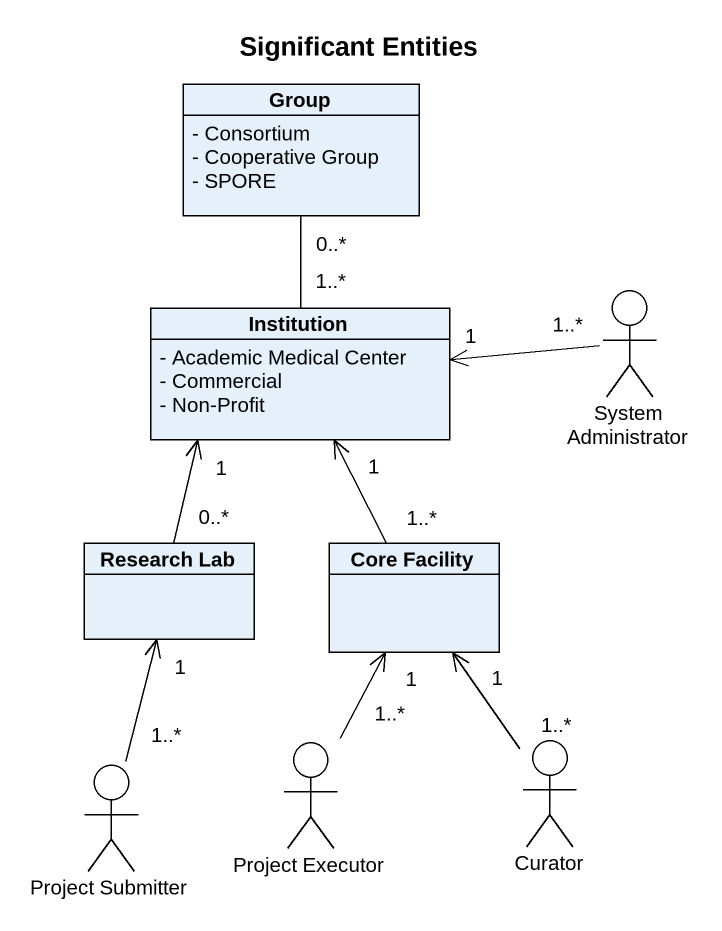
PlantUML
@startuml
title Significant Entities
allowmixing
hide circle
hide empty members
skinparam classAttributeIconSize 0
class "Group" as Group_ {
  - Consortium
  - Cooperative Group
  - SPORE
}
class Institution {
  - Academic Medical Center
  - Commercial
  - Non-Profit
}
actor "System Administrator" as System_Administrator
class "Research Lab" as Research_Lab
class "Core Facility" as Core_Facility
actor "Project Submitter" as Project_Submitter
actor "Project Executor" as Project_Executor
actor Curator
Group_ "0..*" -- "1..*" Institution
System_Administrator "1..*" -left-> "1" Institution
Research_Lab "0..*" -up-> "1" Institution
Core_Facility "1..*" -up-> "1" Institution
Project_Submitter "1..*" -up-> "1" Research_Lab
Project_Executor "1..*" -up-> "1" Core_Facility
Curator "1..*" -up-> "1" Core_Facility
@enduml
